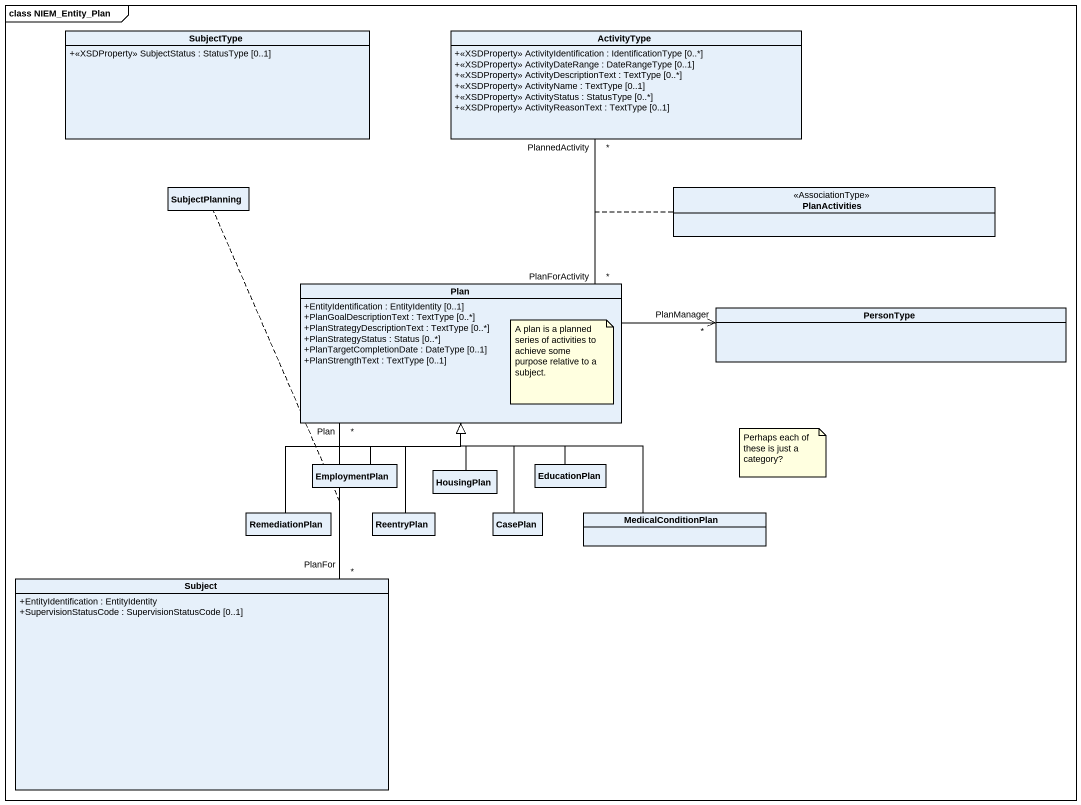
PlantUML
@startuml
mainframe class NIEM_Entity_Plan
hide circle
hide empty members
skinparam classAttributeIconSize 0
class SubjectType {
  +<<XSDProperty>> SubjectStatus : StatusType [0..1]
}
class ActivityType {
  +<<XSDProperty>> ActivityIdentification : IdentificationType [0..*]
  +<<XSDProperty>> ActivityDateRange : DateRangeType [0..1]
  +<<XSDProperty>> ActivityDescriptionText : TextType [0..*]
  +<<XSDProperty>> ActivityName : TextType [0..1]
  +<<XSDProperty>> ActivityStatus : StatusType [0..*]
  +<<XSDProperty>> ActivityReasonText : TextType [0..1]
}
class SubjectPlanning
class PlanActivities <<AssociationType>>
class Plan {
  +EntityIdentification : EntityIdentity [0..1]
  +PlanGoalDescriptionText : TextType [0..*]
  +PlanStrategyDescriptionText : TextType [0..*]
  +PlanStrategyStatus : Status [0..*]
  +PlanTargetCompletionDate : DateType [0..1]
  +PlanStrengthText : TextType [0..1]
}
class PersonType
class EmploymentPlan
class HousingPlan
class EducationPlan
class RemediationPlan
class ReentryPlan
class CasePlan
class MedicalConditionPlan
class Subject {
  +EntityIdentification : EntityIdentity
  +SupervisionStatusCode : SupervisionStatusCode [0..1]
}
Plan "PlanForActivity\n*" -up- "PlannedActivity\n*" ActivityType
(Plan, ActivityType) .. PlanActivities
Plan -right-> "PlanManager\n*" PersonType
EmploymentPlan -up-|> Plan
HousingPlan -up-|> Plan
EducationPlan -up-|> Plan
RemediationPlan -up-|> Plan
ReentryPlan -up-|> Plan
CasePlan -up-|> Plan
MedicalConditionPlan -up-|> Plan
Subject "PlanFor\n*" -up- "Plan\n*" Plan
(Subject, Plan) .. SubjectPlanning
note as N1
  A plan is a planned series of activities to achieve some purpose relative to a subject.
end note
note as N2
  Perhaps each of these is just a category?
end note
@enduml
